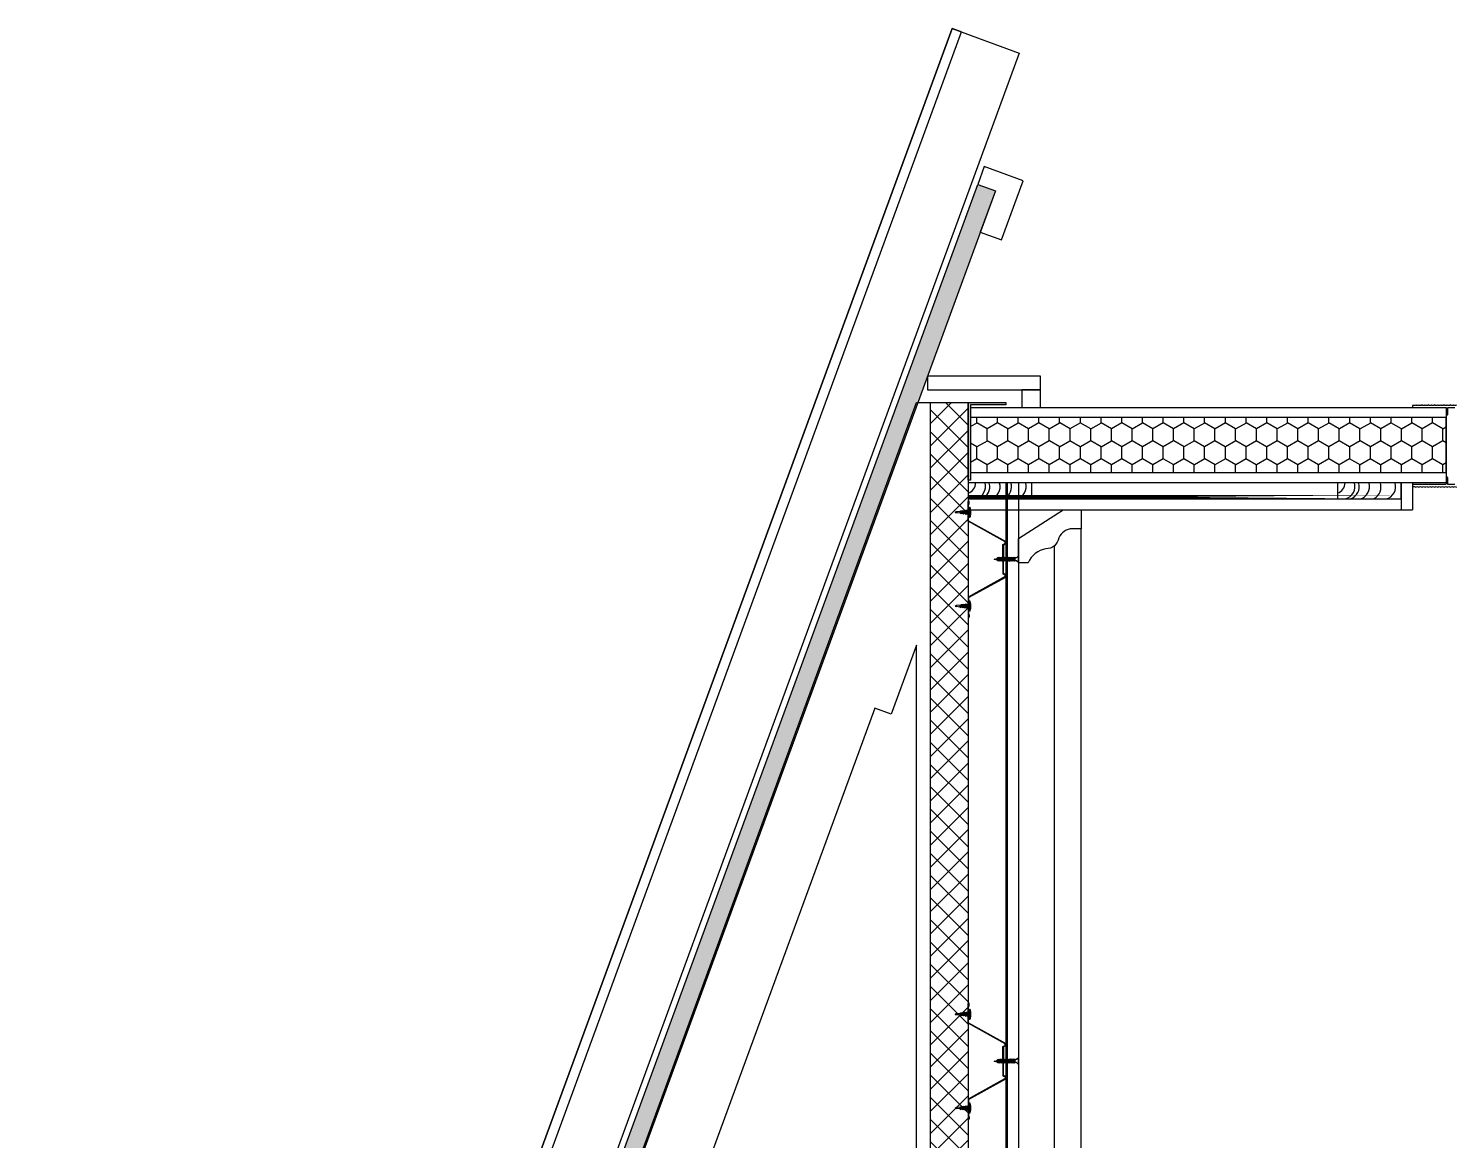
# Model space of a CAD drawing. Header units: inches. Extents: x 203 to 1065, y -1127 to 921.
# Drawn here: x 357.723 to 358.858, y 862.432 to 863.318 of the extents above; entities that cross this region are included whole.
import ezdxf

# ---------------------------------------------------------------- set-up
doc = ezdxf.new("R2010")
doc.units = ezdxf.units.IN
doc.header["$MEASUREMENT"] = 0
doc.linetypes.add('CONTINUA', pattern=[0])
doc.linetypes.add('DASHED2', pattern=[0.375, 0.25, -0.125])
for name, color, linetype in [('CORTE MUROS', 4, 'CONTINUA'), ('CORTE PERFILES Y CERCHA', 3, 'CONTINUA'), ('CORTE PROY', 8, 'CONTINUA')]:
    doc.layers.add(name, color=color, linetype=linetype)

msp = doc.modelspace()

# ---------------------------------------------------------------- hatches: boundary and pattern name
at = {"layer": 'CORTE MUROS', "ltscale": 0.5}
h = msp.add_hatch(dxfattribs=at)
h.set_pattern_fill('ANSI38', color=252, scale=0.05, angle=90.1237, style=0)
h.set_pattern_definition([(135.1236939, (355.8420596, 417.3886716), (-0.00440986616, -0.004428948005), []), (225.1236939, (355.8420596, 417.3886716), (-0.00439078432, -0.01326776217), [0.015625, -0.009375])])
h.paths.add_polyline_path([(357.0269, 859.1878), (357.0128, 859.193), (358.4787, 863.1936), (358.4928, 863.1884)])
at = {"layer": 'CORTE MUROS'}
h = msp.add_hatch(dxfattribs=at)
h.set_pattern_fill('HONEY', color=251, scale=0.003, angle=90, style=0)
h.set_pattern_definition([(90, (1579.140661, -1691.5301354), (-0.008248891935, 0.0142875), [0.009525, -0.01905]), (210, (1579.140661, -1691.5301354), (-0.00824889199, -0.014287499969), [0.009525, -0.01905]), (150, (1579.140661, -1691.5301354), (-0.016497783924, 3.1e-11), [-0.01905, 0.009525])])
h.paths.add_polyline_path([(358.473, 863.0078), (358.473, 862.9638), (358.8516, 862.9638), (358.8516, 863.0078)])
at = {"layer": 'CORTE PERFILES Y CERCHA', "ltscale": 0.5}
h = msp.add_hatch(dxfattribs=at)
h.set_pattern_fill('_USER', color=251, scale=0.0125, angle=135, style=0, double=1, pattern_type=0)
h.set_pattern_definition([(135, (329.888245, 575.295546), (-0.00883883476, -0.00883883476), []), (225, (329.888245, 575.295546), (0.00883883476, -0.00883883476), [])])
h.paths.add_polyline_path([(358.441, 855.3558), (358.441, 863.0198), (358.471, 863.0198), (358.471, 855.3558)])
at = {"layer": 'CORTE PERFILES Y CERCHA'}
msp.add_hatch(color=256, dxfattribs=at).paths.add_polyline_path([(358.471, 862.9578), (358.471, 863.0198), (358.4888, 863.0198), (358.489, 863.0196), (358.4892, 863.0198), (358.501, 863.0198), (358.501, 863.0178), (358.473, 863.0178), (358.473, 862.998), (358.4728, 862.9978), (358.473, 862.9976), (358.473, 862.9638), (358.473, 862.9578)])

# ---------------------------------------------------------------- linework, layer by layer
at = {"layer": 'CORTE MUROS'}
msp.add_line((358.8516, 862.9638), (358.8516, 863.0078), dxfattribs=at)
at = {"layer": 'CORTE MUROS', "color": 1}
for p, q in [((358.816, 862.9558), (358.816, 862.9341)), ((358.825, 862.9558), (358.825, 862.9341)), ((358.471, 862.9431), (358.816, 862.9431)), ((358.471, 862.9341), (358.825, 862.9341))]:
    msp.add_line(p, q, dxfattribs=at)
at = {"layer": 'CORTE MUROS'}
for points in [[(356.9546, 859.2143), (358.4582, 863.3178), (358.5117, 863.2982), (357.0081, 859.1947)], [(358.4582, 863.3178), (356.9546, 859.2143), (356.9621, 859.2116), (358.4657, 863.315)]]:
    msp.add_lwpolyline(points, close=True, dxfattribs=at)
for points in [[(357.0269, 859.1878), (357.0128, 859.193), (358.4787, 863.1936), (358.4928, 863.1884), (357.0269, 859.1878)], [(358.473, 863.0158), (358.8516, 863.0158), (358.8516, 862.9558), (358.473, 862.9558)], [(358.8516, 863.0078), (358.473, 863.0078)], [(358.8516, 862.9638), (358.473, 862.9638)]]:
    msp.add_lwpolyline(points, dxfattribs=at)
at = {"layer": 'CORTE MUROS', "color": 1}
for points in [[(358.471, 862.9558), (358.471, 862.9431), (358.5218, 862.9431), (358.5218, 862.9558)], [(358.7652, 862.9558), (358.7652, 862.9431), (358.816, 862.9431), (358.816, 862.9558)]]:
    msp.add_lwpolyline(points, close=True, dxfattribs=at)
at = {"layer": 'CORTE MUROS', "color": 254, "linetype": 'DASHED2', "ltscale": 0.05, "const_width": 0.003, "elevation": 0}
msp.add_lwpolyline([(358.816, 862.9445), (358.471, 862.9445)], close=True, dxfattribs=at)
at = {"layer": 'CORTE MUROS', "color": 1}
for centre, radius, start, end in [((358.4682, 862.9558), 0.00878, 288.9627, 359.9781), ((358.4748, 862.9529), 0.0101, 284.3105, 16.715), ((358.4784, 862.9525), 0.00986, 287.7246, 17.0401), ((358.4864, 862.9527), 0.0101, 284.3105, 16.715), ((358.4944, 862.9527), 0.0112, 301.4112, 16.4414), ((358.5072, 862.9527), 0.0101, 284.3105, 16.715), ((358.7624, 862.9558), 0.00878, 288.9627, 359.9781), ((358.769, 862.9529), 0.0101, 284.3105, 16.715), ((358.7726, 862.9525), 0.00986, 287.7246, 17.0401), ((358.7806, 862.9527), 0.0101, 284.3105, 16.715), ((358.7886, 862.9527), 0.0112, 301.4112, 16.4414), ((358.8014, 862.9527), 0.0101, 284.3105, 16.715)]:
    msp.add_arc(centre, radius, start, end, dxfattribs=at)
at = {"layer": 'CORTE PERFILES Y CERCHA', "color": 2}
for p, q in [((358.501, 862.9558), (358.501, 857.9538)), ((358.502, 862.9558), (358.502, 857.9538)), ((358.511, 862.9558), (358.511, 857.9538))]:
    msp.add_line(p, q, dxfattribs=at)
at = {"layer": 'CORTE PERFILES Y CERCHA'}
for p, q in [((358.471, 862.9338), (358.471, 862.9408)), ((358.4714, 862.9338), (358.4714, 862.9408)), ((358.4714, 862.9408), (358.4715, 862.9408)), ((358.4719, 862.9357), (358.4714, 862.9353)), ((358.4715, 862.9388), (358.4715, 862.9408)), ((358.4715, 862.9388), (358.4719, 862.9388)), ((358.4719, 862.9388), (358.4719, 862.9408)), ((358.4719, 862.9358), (358.4719, 862.9287)), ((358.4719, 862.9357), (358.4719, 862.9288)), ((358.4727, 862.9358), (358.4727, 862.9287)), ((358.4645, 862.933), (358.4608, 862.9323)), ((358.4608, 862.9323), (358.4615, 862.9327)), ((358.4615, 862.9323), (358.4608, 862.9323)), ((358.4608, 862.9323), (358.4615, 862.9319)), ((358.4645, 862.933), (358.4615, 862.9327)), ((358.4615, 862.9319), (358.4615, 862.9323)), ((358.4649, 862.9315), (358.4615, 862.9319)), ((358.4649, 862.9334), (358.4645, 862.933)), ((358.4645, 862.933), (358.4649, 862.9315)), ((358.4649, 862.9334), (358.4654, 862.9331)), ((358.4654, 862.9311), (358.4649, 862.9334)), ((358.4654, 862.9311), (358.4649, 862.9315)), ((358.4663, 862.9332), (358.4654, 862.9331)), ((358.4654, 862.9331), (358.4658, 862.9314)), ((358.4654, 862.9311), (358.4658, 862.9314)), ((358.4667, 862.9313), (358.4658, 862.9314)), ((358.4667, 862.9337), (358.4663, 862.9332)), ((358.4663, 862.9332), (358.4667, 862.9313)), ((358.4667, 862.9337), (358.4671, 862.9333)), ((358.4672, 862.9309), (358.4667, 862.9337)), ((358.4672, 862.9309), (358.4667, 862.9313)), ((358.468, 862.9334), (358.4671, 862.9333)), ((358.4671, 862.9333), (358.4677, 862.9312)), ((358.4672, 862.9309), (358.4677, 862.9312)), ((358.4686, 862.9311), (358.4677, 862.9312)), ((358.4684, 862.934), (358.468, 862.9334)), ((358.468, 862.9334), (358.4686, 862.9311)), ((358.4684, 862.934), (358.4689, 862.9335)), ((358.4691, 862.9306), (358.4684, 862.934)), ((358.4691, 862.9306), (358.4686, 862.931)), ((358.4698, 862.9336), (358.4689, 862.9335)), ((358.4689, 862.9335), (358.4695, 862.9309)), ((358.4691, 862.9306), (358.4695, 862.931)), ((358.4705, 862.9308), (358.4695, 862.9309)), ((358.4702, 862.9343), (358.4698, 862.9336)), ((358.4698, 862.9336), (358.4705, 862.9308)), ((358.4702, 862.9343), (358.4707, 862.9337)), ((358.471, 862.9303), (358.4702, 862.9343)), ((358.471, 862.9303), (358.4705, 862.9308)), ((358.4714, 862.9338), (358.4707, 862.9337)), ((358.4707, 862.9337), (358.4714, 862.9307)), ((358.471, 862.9303), (358.4714, 862.9307)), ((358.471, 862.9252), (358.471, 862.9303)), ((358.4714, 862.9293), (358.4714, 862.9353)), ((358.4714, 862.9338), (358.4714, 862.9307)), ((358.4714, 862.9255), (358.4714, 862.9307)), ((358.4719, 862.9288), (358.4714, 862.9293)), ((358.4732, 862.9323), (358.4727, 862.9323)), ((358.4941, 862.8941), (358.4917, 862.8949)), ((358.4941, 862.8941), (358.4945, 862.8959)), ((358.4944, 862.8938), (358.4941, 862.8941)), ((358.4949, 862.8962), (358.4944, 862.8938)), ((358.4944, 862.8938), (358.4947, 862.8939)), ((358.4948, 862.8962), (358.4945, 862.8959)), ((358.4947, 862.8939), (358.4952, 862.8959)), ((358.4953, 862.8937), (358.4947, 862.8939)), ((358.4948, 862.8962), (358.4952, 862.8959)), ((358.4959, 862.8961), (358.4952, 862.8959)), ((358.4953, 862.8937), (358.4959, 862.8961)), ((358.4957, 862.8934), (358.4953, 862.8937)), ((358.4962, 862.8964), (358.4957, 862.8934)), ((358.4957, 862.8934), (358.496, 862.8937)), ((358.4962, 862.8964), (358.4959, 862.8961)), ((358.496, 862.8937), (358.4966, 862.8961)), ((358.4967, 862.8937), (358.496, 862.8937)), ((358.4962, 862.8964), (358.4966, 862.8961)), ((358.4973, 862.8961), (358.4966, 862.8961)), ((358.4967, 862.8937), (358.4973, 862.8961)), ((358.497, 862.8934), (358.4967, 862.8937)), ((358.4976, 862.8964), (358.497, 862.8934)), ((358.497, 862.8934), (358.4974, 862.8937)), ((358.4976, 862.8964), (358.4973, 862.8961)), ((358.4974, 862.8937), (358.4979, 862.8961)), ((358.498, 862.8937), (358.4974, 862.8937)), ((358.4976, 862.8964), (358.4979, 862.8961)), ((358.4986, 862.8961), (358.4979, 862.8961)), ((358.498, 862.8937), (358.4986, 862.8961)), ((358.4984, 862.8934), (358.498, 862.8937)), ((358.4989, 862.8964), (358.4984, 862.8934)), ((358.4984, 862.8934), (358.4987, 862.8937)), ((358.4989, 862.8964), (358.4986, 862.8961)), ((358.4987, 862.8937), (358.4993, 862.8961)), ((358.4994, 862.8937), (358.4987, 862.8937)), ((358.4989, 862.8964), (358.4993, 862.8961)), ((358.4999, 862.8961), (358.4993, 862.8961)), ((358.4994, 862.8937), (358.4999, 862.8961)), ((358.4997, 862.8934), (358.4994, 862.8937)), ((358.5003, 862.8964), (358.4997, 862.8934)), ((358.4997, 862.8934), (358.5001, 862.8937)), ((358.5003, 862.8964), (358.4999, 862.8961)), ((358.5001, 862.8937), (358.5006, 862.8961)), ((358.5007, 862.8937), (358.5001, 862.8937)), ((358.5003, 862.8964), (358.5006, 862.8961)), ((358.5013, 862.8961), (358.5006, 862.8961)), ((358.5007, 862.8937), (358.5013, 862.8961)), ((358.5011, 862.8934), (358.5007, 862.8937)), ((358.5016, 862.8964), (358.5011, 862.8934)), ((358.5011, 862.8934), (358.5014, 862.8937)), ((358.5016, 862.8964), (358.5013, 862.8961)), ((358.5014, 862.8937), (358.502, 862.8961)), ((358.5021, 862.8937), (358.5014, 862.8937)), ((358.5016, 862.8964), (358.502, 862.8961)), ((358.5027, 862.8961), (358.502, 862.8961)), ((358.5027, 862.8961), (358.502, 862.8961)), ((358.5021, 862.8937), (358.5027, 862.8961)), ((358.5021, 862.8937), (358.5027, 862.8961)), ((358.5025, 862.8934), (358.5021, 862.8937)), ((358.503, 862.8964), (358.5025, 862.8934)), ((358.5025, 862.8934), (358.5028, 862.8937)), ((358.503, 862.8964), (358.5027, 862.8961)), ((358.5028, 862.8937), (358.5034, 862.8961)), ((358.5035, 862.8937), (358.5028, 862.8937)), ((358.503, 862.8964), (358.5034, 862.8961)), ((358.504, 862.8961), (358.5034, 862.8961)), ((358.5035, 862.8937), (358.504, 862.8961)), ((358.5035, 862.8937), (358.504, 862.8961)), ((358.5035, 862.8937), (358.504, 862.8961)), ((358.5038, 862.8934), (358.5035, 862.8937)), ((358.5044, 862.8964), (358.5038, 862.8934)), ((358.5038, 862.8934), (358.5042, 862.8937)), ((358.5044, 862.8964), (358.504, 862.8961)), ((358.5042, 862.8937), (358.5047, 862.8961)), ((358.5048, 862.8937), (358.5042, 862.8937)), ((358.5044, 862.8964), (358.5047, 862.8961)), ((358.5054, 862.8961), (358.5047, 862.8961)), ((358.5048, 862.8937), (358.5054, 862.8961)), ((358.5048, 862.8937), (358.5054, 862.8961)), ((358.5048, 862.8937), (358.5054, 862.8961)), ((358.5052, 862.8934), (358.5048, 862.8937)), ((358.5057, 862.8964), (358.5052, 862.8934)), ((358.5052, 862.8934), (358.5055, 862.8937)), ((358.5057, 862.8964), (358.5054, 862.8961)), ((358.5055, 862.8937), (358.5061, 862.8961)), ((358.5062, 862.8937), (358.5055, 862.8937)), ((358.5057, 862.8964), (358.5061, 862.8961)), ((358.5067, 862.8961), (358.5061, 862.8961)), ((358.5062, 862.8937), (358.5067, 862.8961)), ((358.5065, 862.8934), (358.5062, 862.8937)), ((358.5071, 862.8964), (358.5065, 862.8934)), ((358.5065, 862.8934), (358.5069, 862.8937)), ((358.5071, 862.8964), (358.5067, 862.8961)), ((358.5071, 862.8964), (358.5067, 862.8961)), ((358.5068, 862.8937), (358.5074, 862.8961)), ((358.5075, 862.8937), (358.5068, 862.8937)), ((358.5071, 862.8964), (358.5074, 862.8961)), ((358.5071, 862.8964), (358.5074, 862.8961)), ((358.5081, 862.8961), (358.5074, 862.8961)), ((358.5075, 862.8937), (358.5081, 862.8961)), ((358.5079, 862.8934), (358.5075, 862.8937)), ((358.5084, 862.8964), (358.5079, 862.8934)), ((358.5079, 862.8934), (358.5082, 862.8937)), ((358.5084, 862.8964), (358.5081, 862.8961)), ((358.5084, 862.8964), (358.5081, 862.8961)), ((358.5082, 862.8937), (358.5088, 862.8961)), ((358.5088, 862.8937), (358.5082, 862.8937)), ((358.5094, 862.8937), (358.5082, 862.8937)), ((358.5084, 862.8964), (358.5088, 862.8961)), ((358.5084, 862.8964), (358.5088, 862.8961)), ((358.5093, 862.8961), (358.5088, 862.8961)), ((358.5094, 862.8961), (358.5088, 862.8961)), ((358.511, 862.8975), (358.5094, 862.8961)), ((358.511, 862.8923), (358.5094, 862.8937)), ((358.511, 862.8949), (358.5107, 862.8949)), ((358.511, 862.8923), (358.511, 862.8975)), ((358.4608, 862.8575), (358.4615, 862.8579)), ((358.4615, 862.8575), (358.4608, 862.8575)), ((358.4608, 862.8575), (358.4615, 862.8571)), ((358.4645, 862.8568), (358.4608, 862.8575)), ((358.4649, 862.8583), (358.4615, 862.8579)), ((358.4615, 862.8579), (358.4615, 862.8575)), ((358.4645, 862.8568), (358.4615, 862.8571)), ((358.4645, 862.8568), (358.4649, 862.8583)), ((358.4649, 862.8564), (358.4645, 862.8568)), ((358.4654, 862.8586), (358.4649, 862.8564)), ((358.4654, 862.8586), (358.4649, 862.8583)), ((358.4649, 862.8564), (358.4654, 862.8567)), ((358.4654, 862.8586), (358.4658, 862.8584)), ((358.4654, 862.8567), (358.4658, 862.8584)), ((358.4663, 862.8566), (358.4654, 862.8567)), ((358.4667, 862.8585), (358.4658, 862.8584)), ((358.4663, 862.8566), (358.4667, 862.8585)), ((358.4667, 862.8561), (358.4663, 862.8566)), ((358.4672, 862.8589), (358.4667, 862.8561)), ((358.4672, 862.8589), (358.4667, 862.8585)), ((358.4667, 862.8561), (358.4671, 862.8565)), ((358.4671, 862.8565), (358.4677, 862.8586)), ((358.468, 862.8564), (358.4671, 862.8565)), ((358.4672, 862.8589), (358.4677, 862.8586)), ((358.4686, 862.8587), (358.4677, 862.8586)), ((358.468, 862.8564), (358.4686, 862.8587)), ((358.4684, 862.8558), (358.468, 862.8564)), ((358.4691, 862.8592), (358.4684, 862.8558)), ((358.4684, 862.8558), (358.4689, 862.8563)), ((358.4691, 862.8592), (358.4686, 862.8587)), ((358.4689, 862.8563), (358.4695, 862.8588)), ((358.4698, 862.8561), (358.4689, 862.8563)), ((358.4691, 862.8592), (358.4695, 862.8588)), ((358.4705, 862.859), (358.4695, 862.8588)), ((358.4698, 862.8561), (358.4705, 862.859)), ((358.471, 862.8595), (358.4702, 862.8555)), ((358.471, 862.8595), (358.4705, 862.859)), ((358.4707, 862.856), (358.4714, 862.8591)), ((358.471, 862.8646), (358.471, 862.8595)), ((358.471, 862.8595), (358.4714, 862.8591)), ((358.4714, 862.8643), (358.4714, 862.8591)), ((358.4719, 862.861), (358.4714, 862.8605)), ((358.4714, 862.8605), (358.4714, 862.8591)), ((358.4714, 862.856), (358.4714, 862.8591)), ((358.4719, 862.854), (358.4719, 862.8611)), ((358.4719, 862.8541), (358.4719, 862.861)), ((358.4727, 862.854), (358.4727, 862.8611)), ((358.4732, 862.8575), (358.4727, 862.8575)), ((358.4702, 862.8555), (358.4698, 862.8561)), ((358.4702, 862.8555), (358.4707, 862.856)), ((358.4714, 862.856), (358.4707, 862.856)), ((358.471, 862.856), (358.471, 862.849)), ((358.4714, 862.856), (358.4714, 862.849)), ((358.4714, 862.856), (358.4714, 862.8545)), ((358.4719, 862.8541), (358.4714, 862.8545)), ((358.4714, 862.849), (358.4715, 862.849)), ((358.4715, 862.8509), (358.4715, 862.849)), ((358.4715, 862.8509), (358.4719, 862.8509)), ((358.4719, 862.8509), (358.4719, 862.849)), ((358.471, 862.5338), (358.471, 862.5408)), ((358.4714, 862.5338), (358.4714, 862.5408)), ((358.4714, 862.5408), (358.4715, 862.5408)), ((358.4715, 862.5388), (358.4715, 862.5408)), ((358.4715, 862.5388), (358.4719, 862.5388)), ((358.4719, 862.5388), (358.4719, 862.5408)), ((358.4645, 862.533), (358.4608, 862.5323)), ((358.4608, 862.5323), (358.4615, 862.5327)), ((358.4615, 862.5323), (358.4608, 862.5323)), ((358.4608, 862.5323), (358.4615, 862.5319)), ((358.4645, 862.533), (358.4615, 862.5327)), ((358.4615, 862.5319), (358.4615, 862.5323)), ((358.4649, 862.5315), (358.4615, 862.5319)), ((358.4649, 862.5334), (358.4645, 862.533)), ((358.4645, 862.533), (358.4649, 862.5315)), ((358.4649, 862.5334), (358.4654, 862.5331)), ((358.4654, 862.5311), (358.4649, 862.5334)), ((358.4654, 862.5311), (358.4649, 862.5315)), ((358.4663, 862.5332), (358.4654, 862.5331)), ((358.4654, 862.5331), (358.4658, 862.5314)), ((358.4654, 862.5311), (358.4658, 862.5314)), ((358.4667, 862.5313), (358.4658, 862.5314)), ((358.4667, 862.5337), (358.4663, 862.5332)), ((358.4663, 862.5332), (358.4667, 862.5313)), ((358.4667, 862.5337), (358.4671, 862.5333)), ((358.4672, 862.5309), (358.4667, 862.5337)), ((358.4672, 862.5309), (358.4667, 862.5313)), ((358.468, 862.5334), (358.4671, 862.5333)), ((358.4671, 862.5333), (358.4677, 862.5312)), ((358.4672, 862.5309), (358.4677, 862.5312)), ((358.4686, 862.5311), (358.4677, 862.5312)), ((358.4684, 862.534), (358.468, 862.5334)), ((358.468, 862.5334), (358.4686, 862.5311)), ((358.4684, 862.534), (358.4689, 862.5335)), ((358.4691, 862.5306), (358.4684, 862.534)), ((358.4691, 862.5306), (358.4686, 862.531)), ((358.4698, 862.5336), (358.4689, 862.5335)), ((358.4689, 862.5335), (358.4695, 862.5309)), ((358.4691, 862.5306), (358.4695, 862.531)), ((358.4705, 862.5308), (358.4695, 862.5309)), ((358.4702, 862.5343), (358.4698, 862.5336)), ((358.4698, 862.5336), (358.4705, 862.5308)), ((358.4702, 862.5343), (358.4707, 862.5337)), ((358.471, 862.5303), (358.4702, 862.5343)), ((358.471, 862.5303), (358.4705, 862.5308)), ((358.4714, 862.5338), (358.4707, 862.5337)), ((358.4707, 862.5337), (358.4714, 862.5307)), ((358.471, 862.5303), (358.4714, 862.5307)), ((358.471, 862.5252), (358.471, 862.5303)), ((358.4719, 862.5357), (358.4714, 862.5353)), ((358.4714, 862.5293), (358.4714, 862.5353)), ((358.4714, 862.5338), (358.4714, 862.5307)), ((358.4714, 862.5255), (358.4714, 862.5307)), ((358.4719, 862.5288), (358.4714, 862.5293)), ((358.4719, 862.5358), (358.4719, 862.5287)), ((358.4719, 862.5357), (358.4719, 862.5288)), ((358.4727, 862.5358), (358.4727, 862.5287)), ((358.4732, 862.5323), (358.4727, 862.5323)), ((358.4941, 862.4941), (358.4917, 862.4949)), ((358.4941, 862.4941), (358.4945, 862.4959)), ((358.4944, 862.4938), (358.4941, 862.4941)), ((358.4949, 862.4962), (358.4944, 862.4938)), ((358.4944, 862.4938), (358.4947, 862.4939)), ((358.4948, 862.4962), (358.4945, 862.4959)), ((358.4947, 862.4939), (358.4952, 862.4959)), ((358.4953, 862.4937), (358.4947, 862.4939)), ((358.4948, 862.4962), (358.4952, 862.4959)), ((358.4959, 862.4961), (358.4952, 862.4959)), ((358.4953, 862.4937), (358.4959, 862.4961)), ((358.4957, 862.4934), (358.4953, 862.4937)), ((358.4962, 862.4964), (358.4957, 862.4934)), ((358.4957, 862.4934), (358.496, 862.4937)), ((358.4962, 862.4964), (358.4959, 862.4961)), ((358.496, 862.4937), (358.4966, 862.4961)), ((358.4967, 862.4937), (358.496, 862.4937)), ((358.4962, 862.4964), (358.4966, 862.4961)), ((358.4973, 862.4961), (358.4966, 862.4961)), ((358.4967, 862.4937), (358.4973, 862.4961)), ((358.497, 862.4934), (358.4967, 862.4937)), ((358.4976, 862.4964), (358.497, 862.4934)), ((358.497, 862.4934), (358.4974, 862.4937)), ((358.4976, 862.4964), (358.4973, 862.4961)), ((358.4974, 862.4937), (358.4979, 862.4961)), ((358.498, 862.4937), (358.4974, 862.4937)), ((358.4976, 862.4964), (358.4979, 862.4961)), ((358.4986, 862.4961), (358.4979, 862.4961)), ((358.498, 862.4937), (358.4986, 862.4961)), ((358.4984, 862.4934), (358.498, 862.4937)), ((358.4989, 862.4964), (358.4984, 862.4934)), ((358.4984, 862.4934), (358.4987, 862.4937)), ((358.4989, 862.4964), (358.4986, 862.4961)), ((358.4987, 862.4937), (358.4993, 862.4961)), ((358.4994, 862.4937), (358.4987, 862.4937)), ((358.4989, 862.4964), (358.4993, 862.4961)), ((358.4999, 862.4961), (358.4993, 862.4961)), ((358.4994, 862.4937), (358.4999, 862.4961)), ((358.4997, 862.4934), (358.4994, 862.4937)), ((358.5003, 862.4964), (358.4997, 862.4934)), ((358.4997, 862.4934), (358.5001, 862.4937)), ((358.5003, 862.4964), (358.4999, 862.4961)), ((358.5001, 862.4937), (358.5006, 862.4961)), ((358.5007, 862.4937), (358.5001, 862.4937)), ((358.5003, 862.4964), (358.5006, 862.4961)), ((358.5013, 862.4961), (358.5006, 862.4961)), ((358.5007, 862.4937), (358.5013, 862.4961)), ((358.5011, 862.4934), (358.5007, 862.4937)), ((358.5016, 862.4964), (358.5011, 862.4934)), ((358.5011, 862.4934), (358.5014, 862.4937)), ((358.5016, 862.4964), (358.5013, 862.4961)), ((358.5014, 862.4937), (358.502, 862.4961)), ((358.5021, 862.4937), (358.5014, 862.4937)), ((358.5016, 862.4964), (358.502, 862.4961)), ((358.5027, 862.4961), (358.502, 862.4961)), ((358.5027, 862.4961), (358.502, 862.4961)), ((358.5021, 862.4937), (358.5027, 862.4961)), ((358.5021, 862.4937), (358.5027, 862.4961)), ((358.5025, 862.4934), (358.5021, 862.4937)), ((358.503, 862.4964), (358.5025, 862.4934)), ((358.5025, 862.4934), (358.5028, 862.4937)), ((358.503, 862.4964), (358.5027, 862.4961)), ((358.5028, 862.4937), (358.5034, 862.4961)), ((358.5035, 862.4937), (358.5028, 862.4937)), ((358.503, 862.4964), (358.5034, 862.4961)), ((358.504, 862.4961), (358.5034, 862.4961)), ((358.5035, 862.4937), (358.504, 862.4961)), ((358.5035, 862.4937), (358.504, 862.4961)), ((358.5035, 862.4937), (358.504, 862.4961)), ((358.5038, 862.4934), (358.5035, 862.4937)), ((358.5044, 862.4964), (358.5038, 862.4934)), ((358.5038, 862.4934), (358.5042, 862.4937)), ((358.5044, 862.4964), (358.504, 862.4961)), ((358.5042, 862.4937), (358.5047, 862.4961)), ((358.5048, 862.4937), (358.5042, 862.4937)), ((358.5044, 862.4964), (358.5047, 862.4961)), ((358.5054, 862.4961), (358.5047, 862.4961)), ((358.5048, 862.4937), (358.5054, 862.4961)), ((358.5048, 862.4937), (358.5054, 862.4961)), ((358.5048, 862.4937), (358.5054, 862.4961)), ((358.5052, 862.4934), (358.5048, 862.4937)), ((358.5057, 862.4964), (358.5052, 862.4934)), ((358.5052, 862.4934), (358.5055, 862.4937)), ((358.5057, 862.4964), (358.5054, 862.4961)), ((358.5055, 862.4937), (358.5061, 862.4961)), ((358.5062, 862.4937), (358.5055, 862.4937)), ((358.5057, 862.4964), (358.5061, 862.4961)), ((358.5067, 862.4961), (358.5061, 862.4961)), ((358.5062, 862.4937), (358.5067, 862.4961)), ((358.5065, 862.4934), (358.5062, 862.4937)), ((358.5071, 862.4964), (358.5065, 862.4934)), ((358.5065, 862.4934), (358.5069, 862.4937)), ((358.5071, 862.4964), (358.5067, 862.4961)), ((358.5071, 862.4964), (358.5067, 862.4961)), ((358.5068, 862.4937), (358.5074, 862.4961)), ((358.5075, 862.4937), (358.5068, 862.4937)), ((358.5071, 862.4964), (358.5074, 862.4961)), ((358.5071, 862.4964), (358.5074, 862.4961)), ((358.5081, 862.4961), (358.5074, 862.4961)), ((358.5075, 862.4937), (358.5081, 862.4961)), ((358.5079, 862.4934), (358.5075, 862.4937)), ((358.5084, 862.4964), (358.5079, 862.4934)), ((358.5079, 862.4934), (358.5082, 862.4937)), ((358.5084, 862.4964), (358.5081, 862.4961)), ((358.5084, 862.4964), (358.5081, 862.4961)), ((358.5082, 862.4937), (358.5088, 862.4961)), ((358.5088, 862.4937), (358.5082, 862.4937)), ((358.5094, 862.4937), (358.5082, 862.4937)), ((358.5084, 862.4964), (358.5088, 862.4961)), ((358.5084, 862.4964), (358.5088, 862.4961)), ((358.5093, 862.4961), (358.5088, 862.4961)), ((358.5094, 862.4961), (358.5088, 862.4961)), ((358.511, 862.4975), (358.5094, 862.4961)), ((358.511, 862.4923), (358.5094, 862.4937)), ((358.511, 862.4949), (358.5107, 862.4949)), ((358.511, 862.4923), (358.511, 862.4975)), ((358.4672, 862.4589), (358.4667, 862.4561)), ((358.4672, 862.4589), (358.4667, 862.4585)), ((358.4672, 862.4589), (358.4677, 862.4586)), ((358.4686, 862.4587), (358.4677, 862.4586)), ((358.468, 862.4564), (358.4686, 862.4587)), ((358.4691, 862.4592), (358.4684, 862.4558)), ((358.4691, 862.4592), (358.4686, 862.4587)), ((358.4689, 862.4563), (358.4695, 862.4588)), ((358.4691, 862.4592), (358.4695, 862.4588)), ((358.4705, 862.459), (358.4695, 862.4588)), ((358.4698, 862.4561), (358.4705, 862.459)), ((358.471, 862.4595), (358.4702, 862.4555)), ((358.471, 862.4595), (358.4705, 862.459)), ((358.4707, 862.456), (358.4714, 862.4591)), ((358.471, 862.4646), (358.471, 862.4595)), ((358.471, 862.4595), (358.4714, 862.4591)), ((358.4714, 862.4643), (358.4714, 862.4591)), ((358.4719, 862.461), (358.4714, 862.4605)), ((358.4714, 862.4605), (358.4714, 862.4591)), ((358.4714, 862.456), (358.4714, 862.4591)), ((358.4719, 862.454), (358.4719, 862.4611)), ((358.4719, 862.4541), (358.4719, 862.461)), ((358.4727, 862.454), (358.4727, 862.4611)), ((358.4608, 862.4575), (358.4615, 862.4579)), ((358.4615, 862.4575), (358.4608, 862.4575)), ((358.4608, 862.4575), (358.4615, 862.4571)), ((358.4645, 862.4568), (358.4608, 862.4575)), ((358.4649, 862.4583), (358.4615, 862.4579)), ((358.4615, 862.4579), (358.4615, 862.4575)), ((358.4645, 862.4568), (358.4615, 862.4571)), ((358.4645, 862.4568), (358.4649, 862.4583)), ((358.4649, 862.4564), (358.4645, 862.4568)), ((358.4654, 862.4586), (358.4649, 862.4564)), ((358.4654, 862.4586), (358.4649, 862.4583)), ((358.4649, 862.4564), (358.4654, 862.4567)), ((358.4654, 862.4586), (358.4658, 862.4584)), ((358.4654, 862.4567), (358.4658, 862.4584)), ((358.4663, 862.4566), (358.4654, 862.4567)), ((358.4667, 862.4585), (358.4658, 862.4584)), ((358.4663, 862.4566), (358.4667, 862.4585)), ((358.4667, 862.4561), (358.4663, 862.4566)), ((358.4667, 862.4561), (358.4671, 862.4565)), ((358.4671, 862.4565), (358.4677, 862.4586)), ((358.468, 862.4564), (358.4671, 862.4565)), ((358.4684, 862.4558), (358.468, 862.4564)), ((358.4684, 862.4558), (358.4689, 862.4563)), ((358.4698, 862.4561), (358.4689, 862.4563)), ((358.4702, 862.4555), (358.4698, 862.4561)), ((358.4702, 862.4555), (358.4707, 862.456)), ((358.4714, 862.456), (358.4707, 862.456)), ((358.471, 862.456), (358.471, 862.449)), ((358.4714, 862.456), (358.4714, 862.449)), ((358.4714, 862.456), (358.4714, 862.4545)), ((358.4719, 862.4541), (358.4714, 862.4545)), ((358.4714, 862.449), (358.4715, 862.449)), ((358.4715, 862.4509), (358.4715, 862.449)), ((358.4715, 862.4509), (358.4719, 862.4509)), ((358.4719, 862.4509), (358.4719, 862.449)), ((358.4732, 862.4575), (358.4727, 862.4575))]:
    msp.add_line(p, q, dxfattribs=at)
for points in [[(358.4839, 863.2077), (358.4787, 863.1936), (358.4928, 863.1884), (358.4807, 863.1556), (358.4976, 863.1493), (358.5149, 863.1963)], [(358.5287, 863.0298), (358.5287, 863.0408), (358.4387, 863.0408), (358.4387, 863.0298)], [(358.5287, 863.0298), (358.5137, 863.0298), (358.5137, 863.0158), (358.5287, 863.0158)]]:
    msp.add_lwpolyline(points, close=True, dxfattribs=at)
for points in [[(358.43, 863.0198), (358.471, 863.0198), (358.471, 855.3558), (358.43, 855.3558), (357.027, 859.1878), (358.43, 863.0198)], [(358.473, 862.9976), (358.473, 862.9578), (358.471, 862.9578), (358.471, 863.0198), (358.4888, 863.0198), (358.489, 863.0196), (358.4892, 863.0198), (358.501, 863.0198), (358.501, 863.0178), (358.473, 863.0178), (358.473, 862.998), (358.4728, 862.9978), (358.473, 862.9976)], [(358.4987, 862.8961), (358.4987, 862.9065), (358.5006, 862.9075), (358.5006, 862.9086), (358.471, 862.9252)], [(358.4714, 862.9255), (358.501, 862.9091), (358.501, 862.9072), (358.4991, 862.9062), (358.4991, 862.8962)], [(358.4987, 862.8935), (358.4987, 862.8833), (358.5006, 862.8823), (358.5006, 862.8812), (358.471, 862.8646)], [(358.4714, 862.8643), (358.501, 862.8807), (358.501, 862.8826), (358.4991, 862.8836), (358.4991, 862.8937)], [(358.43, 862.8264), (358.4098, 862.7713), (358.3966, 862.7761), (358.1532, 862.1118), (358.43, 861.7852), (358.43, 862.8264)], [(358.4987, 862.4961), (358.4987, 862.5065), (358.5006, 862.5075), (358.5006, 862.5086), (358.471, 862.5252)], [(358.4714, 862.5255), (358.501, 862.5091), (358.501, 862.5072), (358.4991, 862.5062), (358.4991, 862.4962)], [(358.4987, 862.4935), (358.4987, 862.4833), (358.5006, 862.4823), (358.5006, 862.4812), (358.471, 862.4646)], [(358.4714, 862.4643), (358.501, 862.4807), (358.501, 862.4826), (358.4991, 862.4836), (358.4991, 862.4937)]]:
    msp.add_lwpolyline(points, dxfattribs=at)
at = {"layer": 'CORTE PERFILES Y CERCHA', "color": 2}
msp.add_lwpolyline([(358.441, 855.3558), (358.441, 863.0198), (358.471, 863.0198), (358.471, 855.3558)], close=True, dxfattribs=at)
at = {"layer": 'CORTE PERFILES Y CERCHA'}
for points in [[(358.86, 863.0178, -0.403853), (358.8575, 863.0178, -0.403853), (358.855, 863.0178, -0.403853), (358.8525, 863.0178, -0.403853), (358.85, 863.0178, -0.403853), (358.8475, 863.0178, -0.403853), (358.845, 863.0178, -0.403853), (358.8425, 863.0178, -0.403853), (358.84, 863.0178, -0.403853), (358.8375, 863.0178, -0.403853), (358.835, 863.0178, -0.403853), (358.8325, 863.0178, -0.403853), (358.83, 863.0178, -0.403853), (358.8275, 863.0178, -0.194303), (358.8263, 863.0173), (358.825, 863.0173), (358.825, 863.0158), (358.835, 863.0158), (358.8508, 863.0158, -0.414214), (358.8518, 863.0148), (358.8518, 863.0104, 0.414214), (358.8524, 863.0098), (358.8524, 863.0098, 0.414214), (358.853, 863.0104), (358.853, 863.0158), (358.8585, 863.0158)], [(358.8585, 862.9543), (358.853, 862.9543), (358.853, 862.9597, 0.414214), (358.8524, 862.9603), (358.8524, 862.9603, 0.414214), (358.8518, 862.9597), (358.8518, 862.9553, -0.414214), (358.8508, 862.9543), (358.835, 862.9543), (358.825, 862.9543), (358.825, 862.9528), (358.8263, 862.9528, -0.194303), (358.8275, 862.9523, -0.403853), (358.83, 862.9523, -0.403853), (358.8325, 862.9523, -0.403853), (358.835, 862.9523, -0.403853), (358.8375, 862.9523, -0.403853), (358.84, 862.9523, -0.403853), (358.8425, 862.9523, -0.403853), (358.845, 862.9523, -0.403853), (358.8475, 862.9523, -0.403853), (358.85, 862.9523, -0.403853), (358.8525, 862.9523, -0.403853), (358.855, 862.9523, -0.403853), (358.8575, 862.9523, -0.403853), (358.86, 862.9523, -0.403853)]]:
    msp.add_lwpolyline(points, format="xyb", dxfattribs=at)
msp.add_lwpolyline([(358.511, 862.8921), (358.511, 862.9113), (358.5466, 862.9341), (358.561, 862.9341), (358.561, 862.9192), (358.554, 862.9192, 0.278398), (358.5432, 862.9119, -0.359853), (358.533, 862.9031, 0.263671), (358.5189, 862.8921)], format="xyb", close=True, dxfattribs=at)
for centre, radius, start, end in [((358.4715, 862.9408), 0.000437, 0, 180), ((358.4723, 862.9358), 0.000403, 0, 180), ((358.4723, 862.9287), 0.000403, 180, 0), ((358.4635, 862.9323), 0.00976, 342.0915, 17.9085), ((358.4922, 862.8981), 0.00322, 261.9716, 316.3452), ((358.4723, 862.8611), 0.000403, 0, 180), ((358.4635, 862.8575), 0.00976, 342.0915, 17.9085), ((358.4715, 862.849), 0.000437, 180, 0), ((358.4723, 862.854), 0.000403, 180, 0), ((358.4715, 862.5408), 0.000437, 0, 180), ((358.4723, 862.5358), 0.000403, 0, 180), ((358.4723, 862.5287), 0.000403, 180, 0), ((358.4635, 862.5323), 0.00976, 342.0915, 17.9085), ((358.4922, 862.4981), 0.00322, 261.9716, 316.3452), ((358.4723, 862.4611), 0.000403, 0, 180), ((358.4635, 862.4575), 0.00976, 342.0915, 17.9085), ((358.4715, 862.449), 0.000437, 180, 0), ((358.4723, 862.454), 0.000403, 180, 0)]:
    msp.add_arc(centre, radius, start, end, dxfattribs=at)
at = {"layer": 'CORTE PROY', "color": 253, "ltscale": 0.5}
for p, q in [((358.561, 859.2307), (358.561, 862.9192)), ((358.5397, 859.2443), (358.5397, 862.9057))]:
    msp.add_line(p, q, dxfattribs=at)

doc.saveas('drawing.dxf')
